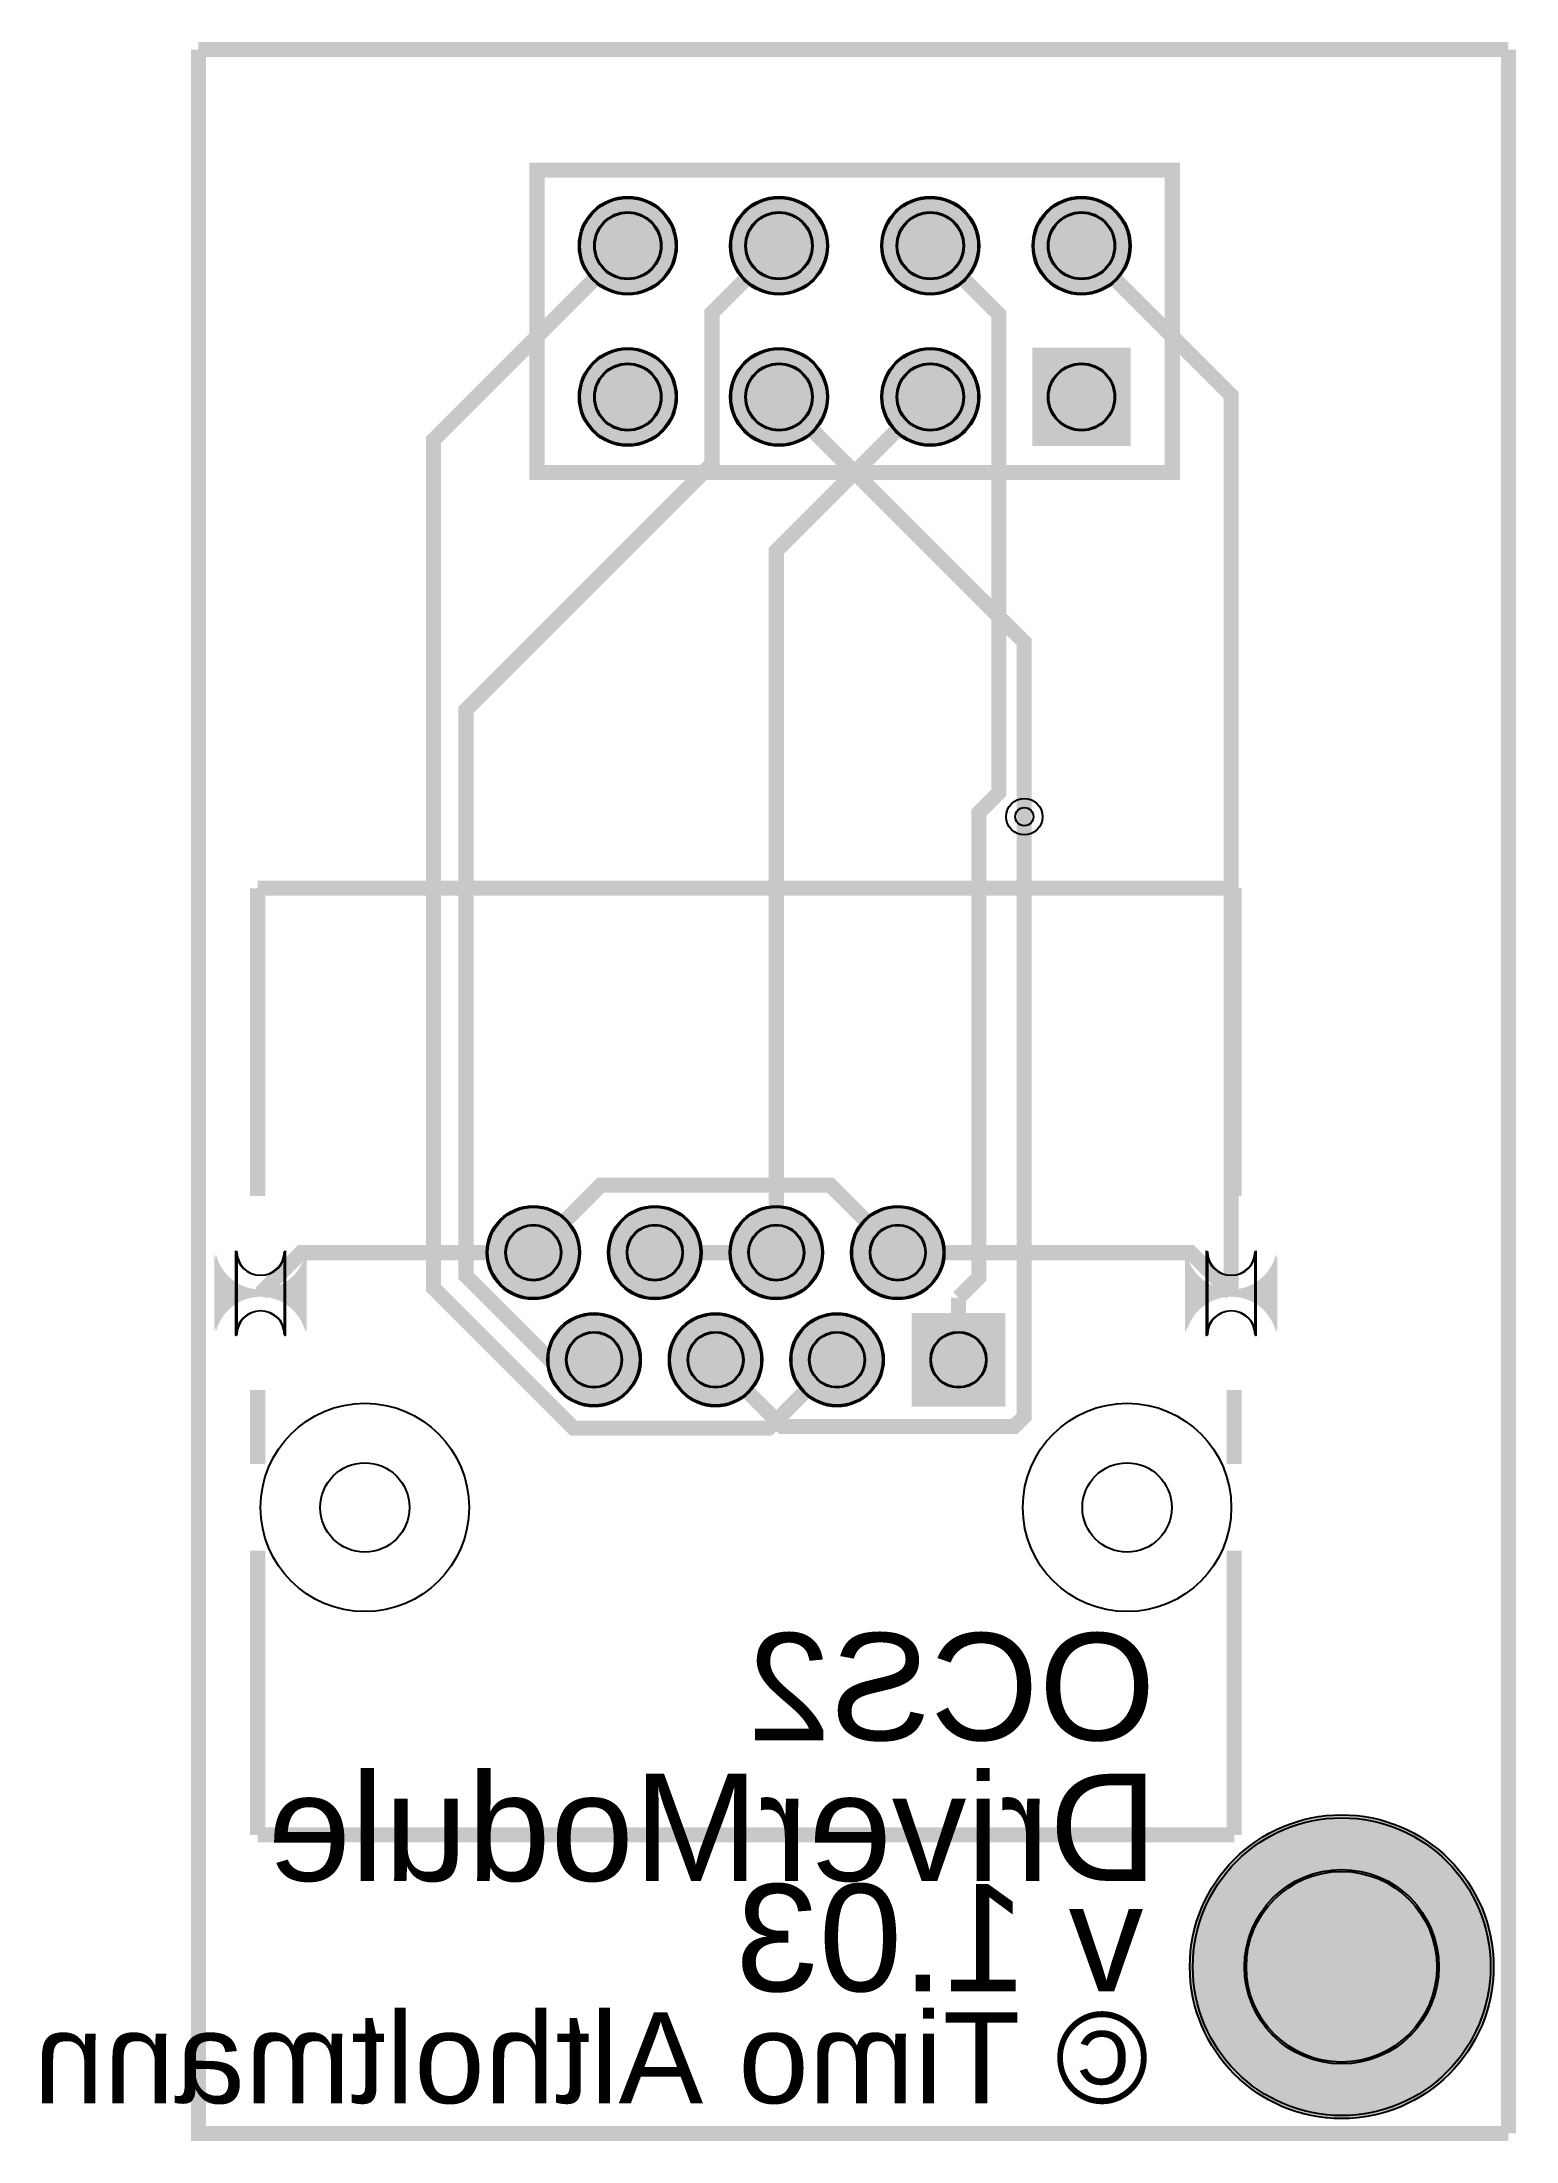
# Model space of a CAD drawing. Header units: millimetres. Extents: x -2.6 to 22.1, y -0.1 to 35.1.
import ezdxf

# ---------------------------------------------------------------- set-up
doc = ezdxf.new("R2010")
doc.units = ezdxf.units.MM
for name, color, linetype, true_color in [('BoardOutLine', 7, 'Continuous', 0xff00ff), ('BottomLayer', 7, 'Continuous', 0x0000ff), ('BottomSilkLayer', 7, 'Continuous', 0x66cc33), ('BottomSolderMaskLayer', 7, 'Continuous', 0xaa00ff), ('Document', 7, 'Continuous', 0xffffff), ('Hole', 7, 'Continuous', 0x222222), ('Multi-Layer', 7, 'Continuous', 0xc0c0c0), ('TopLayer', 7, 'Continuous', 0xff0000), ('TopSilkLayer', 7, 'Continuous', 0xffcc00), ('TopSolderMaskLayer', 7, 'Continuous', 0x800080)]:
    doc.layers.add(name, color=color, linetype=linetype, true_color=true_color)
doc.styles.get("Standard").update_dxf_attribs({"font": 'arial.ttf'})

msp = doc.modelspace()

# ---------------------------------------------------------------- hatches: boundary and pattern name
at = {"layer": 'BottomSolderMaskLayer'}
for points in [[(6.386, 31.705, 1), (8.037, 31.705, 1)], [(8.926, 31.705, 1), (10.577, 31.705, 1)], [(11.466, 31.705, 1), (13.117, 31.705, 1)], [(14.006, 31.705, 1), (15.657, 31.705, 1)], [(6.386, 29.165, 1), (8.037, 29.165, 1)], [(8.926, 29.165, 1), (10.577, 29.165, 1)], [(11.466, 29.165, 1), (13.117, 29.165, 1)], [(15.657, 29.991), (14.006, 29.991), (14.006, 28.34), (15.657, 28.34)], [(4.838, 14.794, 1), (6.412, 14.794, 1)], [(6.878, 14.794, 1), (8.452, 14.794, 1)], [(8.918, 14.794, 1), (10.492, 14.794, 1)], [(10.958, 14.794, 1), (12.532, 14.794, 1)], [(1.82, 14.776, -0.785398), (0.27, 14.776), (0.27, 13.452, -0.785398), (1.82, 13.452)], [(18.12, 14.776, -0.785398), (16.57, 14.776), (16.57, 13.452, -0.785398), (18.12, 13.452)], [(5.858, 12.994, 1), (7.432, 12.994, 1)], [(7.898, 12.994, 1), (9.472, 12.994, 1)], [(9.938, 12.994, 1), (11.512, 12.994, 1)], [(11.978, 12.207), (13.552, 12.207), (13.552, 13.781), (11.978, 13.781)], [(16.649, 2.8, 1), (21.751, 2.8, 1)]]:
    msp.add_hatch(color=256, dxfattribs=at).paths.add_polyline_path(points)
at = {"layer": 'Multi-Layer'}
for points in [[(6.411, 31.705, 1), (8.011, 31.705, 1)], [(8.951, 31.705, 1), (10.551, 31.705, 1)], [(11.491, 31.705, 1), (13.091, 31.705, 1)], [(14.031, 31.705, 1), (15.631, 31.705, 1)], [(6.411, 29.165, 1), (8.011, 29.165, 1)], [(8.951, 29.165, 1), (10.551, 29.165, 1)], [(11.491, 29.165, 1), (13.091, 29.165, 1)], [(15.631, 29.965), (14.031, 29.965), (14.031, 28.365), (15.631, 28.365)], [(4.863, 14.794, 1), (6.387, 14.794, 1)], [(6.903, 14.794, 1), (8.427, 14.794, 1)], [(8.943, 14.794, 1), (10.467, 14.794, 1)], [(10.983, 14.794, 1), (12.507, 14.794, 1)], [(1.795, 14.764, -0.785398), (0.295, 14.764), (0.295, 13.464, -0.785398), (1.795, 13.464)], [(18.095, 14.764, -0.785398), (16.595, 14.764), (16.595, 13.464, -0.785398), (18.095, 13.464)], [(5.883, 12.994, 1), (7.407, 12.994, 1)], [(7.923, 12.994, 1), (9.447, 12.994, 1)], [(9.963, 12.994, 1), (11.487, 12.994, 1)], [(12.003, 12.232), (13.527, 12.232), (13.527, 13.756), (12.003, 13.756)]]:
    msp.add_hatch(color=256, dxfattribs=at).paths.add_polyline_path(points)
at = {"layer": 'TopSolderMaskLayer'}
for points in [[(6.386, 31.705, 1), (8.037, 31.705, 1)], [(8.926, 31.705, 1), (10.577, 31.705, 1)], [(11.466, 31.705, 1), (13.117, 31.705, 1)], [(14.006, 31.705, 1), (15.657, 31.705, 1)], [(6.386, 29.165, 1), (8.037, 29.165, 1)], [(8.926, 29.165, 1), (10.577, 29.165, 1)], [(11.466, 29.165, 1), (13.117, 29.165, 1)], [(15.657, 29.991), (14.006, 29.991), (14.006, 28.34), (15.657, 28.34)], [(4.838, 14.794, 1), (6.412, 14.794, 1)], [(6.878, 14.794, 1), (8.452, 14.794, 1)], [(8.918, 14.794, 1), (10.492, 14.794, 1)], [(10.958, 14.794, 1), (12.532, 14.794, 1)], [(1.82, 14.776, -0.785398), (0.27, 14.776), (0.27, 13.452, -0.785398), (1.82, 13.452)], [(18.12, 14.776, -0.785398), (16.57, 14.776), (16.57, 13.452, -0.785398), (18.12, 13.452)], [(5.858, 12.994, 1), (7.432, 12.994, 1)], [(7.898, 12.994, 1), (9.472, 12.994, 1)], [(9.938, 12.994, 1), (11.512, 12.994, 1)], [(11.978, 12.207), (13.552, 12.207), (13.552, 13.781), (11.978, 13.781)], [(16.649, 2.8, 1), (21.751, 2.8, 1)]]:
    msp.add_hatch(color=256, dxfattribs=at).paths.add_polyline_path(points)

# ---------------------------------------------------------------- linework, layer by layer
at = {"layer": 'BoardOutLine', "const_width": 0.254}
for points in [[(22, 35), (0, 35)], [(0, 35), (0, 0), (22, 0)], [(22, 0), (22, 35)]]:
    msp.add_lwpolyline(points, dxfattribs=at)
at = {"layer": 'BottomLayer', "const_width": 0.254}
for points in [[(10.725, 12.994), (9.578, 11.847), (6.301, 11.847), (3.947, 14.2), (3.947, 28.441), (7.211, 31.705)], [(9.751, 31.705), (8.625, 30.579), (8.625, 28.04), (4.493, 23.908), (4.493, 14.405), (5.904, 12.994), (6.645, 12.994)], [(9.751, 29.165), (13.869, 25.047), (13.869, 22.116)], [(5.625, 14.794), (6.757, 15.926), (10.613, 15.926), (11.745, 14.794)], [(7.665, 14.794), (9.705, 14.794)], [(17.345, 14.114), (16.665, 14.794), (11.745, 14.794)]]:
    msp.add_lwpolyline(points, dxfattribs=at)
at = {"layer": 'BottomSilkLayer', "const_width": 0.254}
msp.add_lwpolyline([(16.355, 32.975), (5.687, 32.975), (5.687, 27.895), (16.355, 27.895), (16.355, 32.975)], close=True, dxfattribs=at)
at = {"layer": 'BottomSolderMaskLayer'}
for points in [[(0.631, 14.826), (0.631, 13.401)], [(1.458, 14.826), (1.458, 13.401)], [(16.931, 14.826), (16.931, 13.401)], [(17.758, 14.826), (17.758, 13.401)]]:
    msp.add_lwpolyline(points, close=True, dxfattribs=at)
for centre, radius in [((7.211, 31.705), 0.825), ((9.751, 31.705), 0.825), ((12.291, 31.705), 0.825), ((14.831, 31.705), 0.825), ((7.211, 31.705), 0.567), ((9.751, 31.705), 0.567), ((12.291, 31.705), 0.567), ((14.831, 31.705), 0.567), ((7.211, 29.165), 0.825), ((9.751, 29.165), 0.825), ((12.291, 29.165), 0.825), ((7.211, 29.165), 0.567), ((9.751, 29.165), 0.567), ((12.291, 29.165), 0.567), ((14.831, 29.165), 0.567), ((5.625, 14.794), 0.787), ((7.665, 14.794), 0.787), ((9.705, 14.794), 0.787), ((11.745, 14.794), 0.787), ((5.625, 14.794), 0.472), ((7.665, 14.794), 0.472), ((9.705, 14.794), 0.472), ((11.745, 14.794), 0.472), ((6.645, 12.994), 0.787), ((8.685, 12.994), 0.787), ((10.725, 12.994), 0.787), ((6.645, 12.994), 0.472), ((8.685, 12.994), 0.472), ((10.725, 12.994), 0.472), ((12.765, 12.994), 0.472), ((19.2, 2.8), 2.551), ((19.199, 2.8), 1.633)]:
    msp.add_circle(centre, radius, dxfattribs=at)
for centre, start, end in [((1.045, 14.826), 180, 0), ((17.345, 14.826), 180, 0), ((1.045, 13.401), 0, 180), ((17.345, 13.401), 0, 180)]:
    msp.add_arc(centre, 0.413, start, end, dxfattribs=at)
at = {"layer": 'Document'}
for centre in [(2.795, 10.514), (15.595, 10.514)]:
    msp.add_circle(centre, 0.75, dxfattribs=at)
at = {"layer": 'Hole'}
msp.add_circle((13.87, 22.115), 0.153, dxfattribs=at)
at = {"layer": 'Multi-Layer'}
for points in [[(0.645, 14.814), (0.645, 13.414)], [(1.445, 14.814), (1.445, 13.414)], [(16.945, 14.814), (16.945, 13.414)], [(17.745, 14.814), (17.745, 13.414)]]:
    msp.add_lwpolyline(points, close=True, dxfattribs=at)
for centre, radius in [((7.211, 31.705), 0.8), ((9.751, 31.705), 0.8), ((12.291, 31.705), 0.8), ((14.831, 31.705), 0.8), ((7.211, 31.705), 0.55), ((9.751, 31.705), 0.55), ((12.291, 31.705), 0.55), ((14.831, 31.705), 0.55), ((7.211, 29.165), 0.8), ((7.211, 29.165), 0.55), ((9.751, 29.165), 0.8), ((9.751, 29.165), 0.55), ((12.291, 29.165), 0.8), ((12.291, 29.165), 0.55), ((14.831, 29.165), 0.55), ((13.87, 22.115), 0.305), ((5.625, 14.794), 0.762), ((7.665, 14.794), 0.762), ((9.705, 14.794), 0.762), ((11.745, 14.794), 0.762), ((5.625, 14.794), 0.457), ((7.665, 14.794), 0.457), ((9.705, 14.794), 0.457), ((11.745, 14.794), 0.457), ((6.645, 12.994), 0.762), ((8.685, 12.994), 0.762), ((10.725, 12.994), 0.762), ((6.645, 12.994), 0.457), ((8.685, 12.994), 0.457), ((10.725, 12.994), 0.457), ((12.765, 12.994), 0.457), ((2.795, 10.514), 1.75), ((15.595, 10.514), 1.75), ((19.2, 2.8), 2.5), ((19.199, 2.8), 1.6)]:
    msp.add_circle(centre, radius, dxfattribs=at)
for centre, start, end in [((1.045, 14.814), 180, 0), ((17.345, 14.814), 180, 0), ((1.045, 13.414), 0, 180), ((17.345, 13.414), 0, 180)]:
    msp.add_arc(centre, 0.4, start, end, dxfattribs=at)
at = {"layer": 'TopLayer', "const_width": 0.254}
for points in [[(12.291, 31.705), (13.441, 30.555), (13.441, 22.518), (13.106, 22.182), (13.106, 14.376), (12.765, 14.035)], [(14.831, 31.705), (17.345, 29.192), (17.345, 14.114)], [(12.291, 29.165), (9.705, 26.579), (9.705, 14.794)], [(8.685, 12.994), (9.806, 11.873), (13.703, 11.873), (13.869, 12.039), (13.869, 22.116)], [(5.625, 14.794), (1.725, 14.794), (1.045, 14.114)], [(12.765, 12.994), (12.765, 14.035)]]:
    msp.add_lwpolyline(points, dxfattribs=at)
at = {"layer": 'TopSilkLayer', "const_width": 0.254}
for points in [[(0.995, 20.914), (0.995, 15.744)], [(17.395, 20.914), (0.995, 20.914)], [(17.395, 20.914), (17.395, 15.744)], [(0.995, 12.484), (0.995, 11.241)], [(17.395, 12.484), (17.395, 11.241)], [(0.995, 9.786), (0.995, 5.014)], [(17.395, 9.786), (17.395, 5.014)], [(17.395, 5.014), (0.995, 5.014)]]:
    msp.add_lwpolyline(points, dxfattribs=at)
at = {"layer": 'TopSolderMaskLayer'}
for points in [[(0.631, 14.826), (0.631, 13.401)], [(1.458, 14.826), (1.458, 13.401)], [(16.931, 14.826), (16.931, 13.401)], [(17.758, 14.826), (17.758, 13.401)]]:
    msp.add_lwpolyline(points, close=True, dxfattribs=at)
for centre, radius in [((7.211, 31.705), 0.825), ((9.751, 31.705), 0.825), ((12.291, 31.705), 0.825), ((14.831, 31.705), 0.825), ((7.211, 31.705), 0.567), ((9.751, 31.705), 0.567), ((12.291, 31.705), 0.567), ((14.831, 31.705), 0.567), ((7.211, 29.165), 0.825), ((9.751, 29.165), 0.825), ((12.291, 29.165), 0.825), ((7.211, 29.165), 0.567), ((9.751, 29.165), 0.567), ((12.291, 29.165), 0.567), ((14.831, 29.165), 0.567), ((5.625, 14.794), 0.787), ((7.665, 14.794), 0.787), ((9.705, 14.794), 0.787), ((11.745, 14.794), 0.787), ((5.625, 14.794), 0.472), ((7.665, 14.794), 0.472), ((9.705, 14.794), 0.472), ((11.745, 14.794), 0.472), ((6.645, 12.994), 0.787), ((8.685, 12.994), 0.787), ((10.725, 12.994), 0.787), ((6.645, 12.994), 0.472), ((8.685, 12.994), 0.472), ((10.725, 12.994), 0.472), ((12.765, 12.994), 0.472), ((19.2, 2.8), 2.551), ((19.199, 2.8), 1.633)]:
    msp.add_circle(centre, radius, dxfattribs=at)
for centre, start, end in [((1.045, 14.826), 180, 0), ((17.345, 14.826), 180, 0), ((1.045, 13.401), 0, 180), ((17.345, 13.401), 0, 180)]:
    msp.add_arc(centre, 0.413, start, end, dxfattribs=at)

# ---------------------------------------------------------------- texts
at = {"layer": 'BottomSilkLayer', "text_generation_flag": 2}
for s, height, p in [('OCS2', 1.8, (16.07, 6.604)), ('DriverModule', 1.8, (16.111, 4.242)), ('v 1.03', 1.8, (15.87, 2.388)), ('© Timo Altholtmann', 1.524, (15.958, 0.508))]:
    msp.add_text(s, height=height, dxfattribs=at).set_placement(p)

doc.saveas('drawing.dxf')
